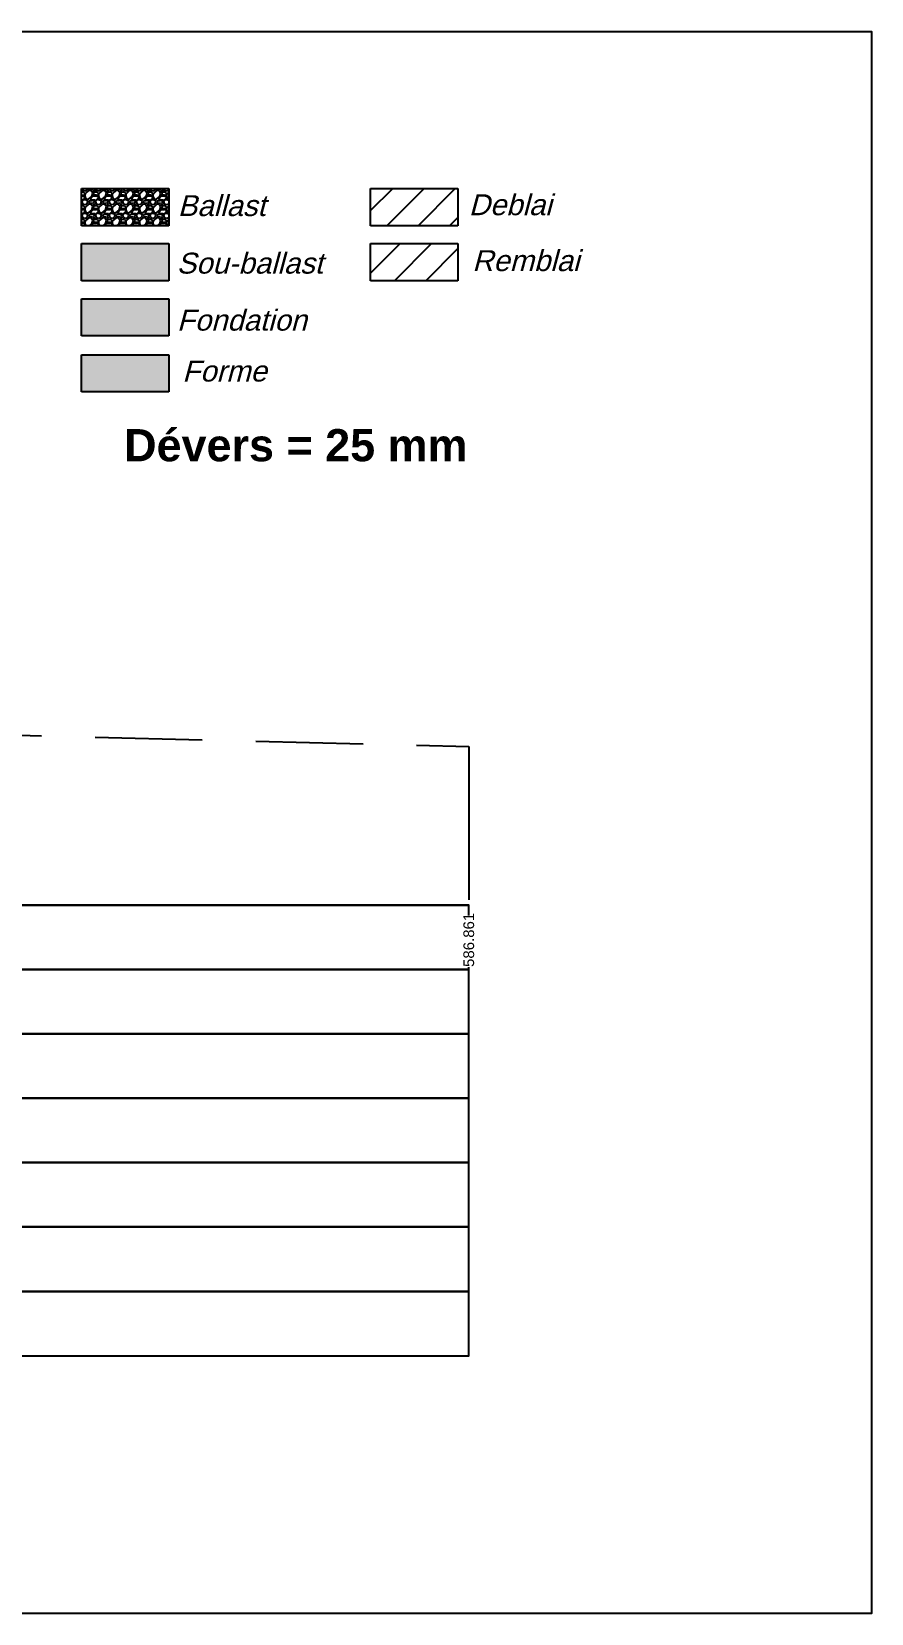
# Model space of a CAD drawing. Header units: millimetres. Extents: x 2762 to 3076, y 916 to 3305.
# Drawn here: x 2983.55 to 2999.21, y 927.48 to 956.98 of the extents above; entities that cross this region are included whole.
import ezdxf

# ---------------------------------------------------------------- set-up
doc = ezdxf.new("R2010")
doc.units = ezdxf.units.MM
doc.header["$LTSCALE"] = 2
doc.linetypes.add('CACHE', pattern=[9.525, 6.35, -3.175])
doc.linetypes.add('DASHED', pattern=[0.75, 0.5, -0.25])
doc.layers.add('C-ANNO-TABL-TEXT', color=150, linetype='Continuous')
doc.styles.add('ARIAL', font='arial.ttf')
doc.styles.add('C3D_Profil_Travers', font='romans.shx')
doc.styles.get("Standard").update_dxf_attribs({"font": 'arial.ttf'})

msp = doc.modelspace()

# ---------------------------------------------------------------- hatches: boundary and pattern name
h = msp.add_hatch(color=11)
h.dxf.hatch_style = 1
h.paths.add_polyline_path([(2986.106, 953.024), (2984.48, 953.024), (2984.48, 952.332), (2986.106, 952.332)])
h = msp.add_hatch(color=30)
h.dxf.hatch_style = 1
h.paths.add_polyline_path([(2986.106, 951.996), (2984.48, 951.996), (2984.48, 951.304), (2986.106, 951.304)])
h = msp.add_hatch(color=83)
h.dxf.hatch_style = 1
h.paths.add_polyline_path([(2986.106, 950.95), (2984.48, 950.95), (2984.48, 950.259), (2986.106, 950.259)])

# ---------------------------------------------------------------- linework, layer by layer
for p, q in [((2984.48, 954.051), (2986.106, 954.051)), ((2984.48, 953.359), (2984.48, 954.051)), ((2986.106, 954.051), (2986.106, 953.359)), ((2989.873, 954.051), (2991.499, 954.051)), ((2989.873, 953.359), (2989.873, 954.051)), ((2991.499, 954.051), (2991.499, 953.359)), ((2986.106, 953.359), (2984.48, 953.359)), ((2991.499, 953.359), (2989.873, 953.359)), ((2984.48, 953.024), (2986.106, 953.024)), ((2984.48, 952.332), (2984.48, 953.024)), ((2986.106, 953.024), (2986.106, 952.332)), ((2989.873, 953.024), (2991.499, 953.024)), ((2989.873, 952.332), (2989.873, 953.024)), ((2991.499, 953.024), (2991.499, 952.332)), ((2986.106, 952.332), (2984.48, 952.332)), ((2991.499, 952.332), (2989.873, 952.332)), ((2984.48, 951.996), (2986.106, 951.996)), ((2984.48, 951.304), (2984.48, 951.996)), ((2986.106, 951.996), (2986.106, 951.304)), ((2986.106, 951.304), (2984.48, 951.304)), ((2984.48, 950.95), (2986.106, 950.95)), ((2984.48, 950.259), (2984.48, 950.95)), ((2986.106, 950.95), (2986.106, 950.259)), ((2986.106, 950.259), (2984.48, 950.259))]:
    msp.add_line(p, q)
at = {"linetype": 'Continuous'}
for p, q in [((2984.486, 954.051), (2984.499, 954.02)), ((2984.585, 954.02), (2984.596, 954.051)), ((2984.642, 954.025), (2984.618, 954.051)), ((2984.685, 954.031), (2984.627, 954.026)), ((2984.719, 954.051), (2984.701, 954.031)), ((2984.74, 954.051), (2984.753, 954.02)), ((2984.839, 954.02), (2984.85, 954.051)), ((2984.896, 954.025), (2984.872, 954.051)), ((2984.939, 954.031), (2984.881, 954.026)), ((2984.973, 954.051), (2984.955, 954.031)), ((2984.994, 954.051), (2985.007, 954.02)), ((2985.093, 954.02), (2985.104, 954.051)), ((2985.15, 954.025), (2985.126, 954.051)), ((2985.193, 954.031), (2985.135, 954.026)), ((2985.227, 954.051), (2985.209, 954.031)), ((2985.248, 954.051), (2985.261, 954.02)), ((2985.347, 954.02), (2985.358, 954.051)), ((2985.404, 954.025), (2985.38, 954.051)), ((2985.447, 954.031), (2985.389, 954.026)), ((2985.481, 954.051), (2985.463, 954.031)), ((2985.502, 954.051), (2985.515, 954.02)), ((2985.601, 954.02), (2985.612, 954.051)), ((2985.658, 954.025), (2985.634, 954.051)), ((2985.701, 954.031), (2985.643, 954.026)), ((2985.735, 954.051), (2985.717, 954.031)), ((2985.756, 954.051), (2985.769, 954.02)), ((2985.855, 954.02), (2985.866, 954.051)), ((2985.912, 954.025), (2985.888, 954.051)), ((2985.955, 954.031), (2985.897, 954.026)), ((2985.989, 954.051), (2985.971, 954.031)), ((2986.01, 954.051), (2986.023, 954.02)), ((2984.483, 954.005), (2984.48, 954.006)), ((2984.48, 954.003), (2984.483, 954.005)), ((2984.52, 953.976), (2984.48, 953.982)), ((2984.48, 953.937), (2984.53, 953.931)), ((2984.48, 953.916), (2984.506, 953.916)), ((2984.532, 953.852), (2984.48, 953.824)), ((2984.483, 953.751), (2984.48, 953.752)), ((2984.48, 953.749), (2984.483, 953.751)), ((2984.484, 953.802), (2984.499, 953.766)), ((2984.485, 953.802), (2984.501, 953.837)), ((2984.498, 954.02), (2984.541, 954.008)), ((2984.498, 953.766), (2984.541, 953.754)), ((2984.501, 953.838), (2984.542, 953.851)), ((2984.505, 953.918), (2984.539, 953.895)), ((2984.543, 953.96), (2984.522, 953.978)), ((2984.529, 953.921), (2984.542, 953.944)), ((2984.539, 953.893), (2984.529, 953.858)), ((2984.541, 954.008), (2984.585, 954.021)), ((2984.541, 953.849), (2984.582, 953.834)), ((2984.541, 953.754), (2984.585, 953.767)), ((2984.544, 953.962), (2984.542, 953.908)), ((2984.542, 953.944), (2984.542, 953.959)), ((2984.542, 953.909), (2984.562, 953.86)), ((2984.609, 954.008), (2984.55, 953.955)), ((2984.609, 953.754), (2984.55, 953.701)), ((2984.562, 953.858), (2984.615, 953.855)), ((2984.581, 953.835), (2984.596, 953.802)), ((2984.585, 953.766), (2984.598, 953.802)), ((2984.662, 954.008), (2984.601, 954.013)), ((2984.662, 953.754), (2984.601, 953.759)), ((2984.642, 953.771), (2984.614, 953.802)), ((2984.615, 953.858), (2984.671, 953.901)), ((2984.615, 953.802), (2984.623, 953.822)), ((2984.671, 953.822), (2984.623, 953.816)), ((2984.685, 953.777), (2984.627, 953.772)), ((2984.649, 953.865), (2984.694, 953.916)), ((2984.668, 953.836), (2984.65, 953.866)), ((2984.689, 953.963), (2984.661, 954.009)), ((2984.689, 953.709), (2984.661, 953.755)), ((2984.73, 953.832), (2984.666, 953.837)), ((2984.671, 953.901), (2984.691, 953.964)), ((2984.722, 953.814), (2984.671, 953.827)), ((2984.688, 954.008), (2984.698, 953.982)), ((2984.688, 953.754), (2984.698, 953.728)), ((2984.707, 954.016), (2984.689, 954.008)), ((2984.707, 953.762), (2984.689, 953.754)), ((2984.694, 953.916), (2984.76, 953.916)), ((2984.699, 953.982), (2984.737, 954.005)), ((2984.724, 953.985), (2984.699, 953.959)), ((2984.699, 953.959), (2984.719, 953.929)), ((2984.699, 953.728), (2984.737, 953.751)), ((2984.724, 953.802), (2984.701, 953.777)), ((2984.737, 954.005), (2984.706, 954.015)), ((2984.737, 953.751), (2984.706, 953.761)), ((2984.72, 953.938), (2984.784, 953.931)), ((2984.724, 953.802), (2984.722, 953.814)), ((2984.774, 953.976), (2984.724, 953.984)), ((2984.786, 953.852), (2984.733, 953.824)), ((2984.738, 953.802), (2984.753, 953.766)), ((2984.739, 953.802), (2984.755, 953.837)), ((2984.752, 954.02), (2984.795, 954.008)), ((2984.752, 953.766), (2984.795, 953.754)), ((2984.755, 953.838), (2984.796, 953.851)), ((2984.759, 953.918), (2984.793, 953.895)), ((2984.797, 953.96), (2984.776, 953.978)), ((2984.783, 953.921), (2984.796, 953.944)), ((2984.793, 953.893), (2984.783, 953.858)), ((2984.795, 954.008), (2984.839, 954.021)), ((2984.795, 953.849), (2984.836, 953.834)), ((2984.795, 953.754), (2984.839, 953.767)), ((2984.798, 953.962), (2984.796, 953.908)), ((2984.796, 953.944), (2984.796, 953.959)), ((2984.796, 953.909), (2984.816, 953.86)), ((2984.863, 954.008), (2984.804, 953.955)), ((2984.863, 953.754), (2984.804, 953.701)), ((2984.816, 953.858), (2984.869, 953.855)), ((2984.835, 953.835), (2984.85, 953.802)), ((2984.839, 953.766), (2984.852, 953.802)), ((2984.916, 954.008), (2984.855, 954.013)), ((2984.916, 953.754), (2984.855, 953.759)), ((2984.896, 953.771), (2984.868, 953.802)), ((2984.869, 953.858), (2984.925, 953.901)), ((2984.869, 953.802), (2984.877, 953.822)), ((2984.925, 953.822), (2984.877, 953.816)), ((2984.939, 953.777), (2984.881, 953.772)), ((2984.903, 953.865), (2984.948, 953.916)), ((2984.922, 953.836), (2984.904, 953.866)), ((2984.943, 953.963), (2984.915, 954.009)), ((2984.943, 953.709), (2984.915, 953.755)), ((2984.984, 953.832), (2984.92, 953.837)), ((2984.925, 953.901), (2984.945, 953.964)), ((2984.976, 953.814), (2984.925, 953.827)), ((2984.942, 954.008), (2984.952, 953.982)), ((2984.942, 953.754), (2984.952, 953.728)), ((2984.961, 954.016), (2984.943, 954.008)), ((2984.961, 953.762), (2984.943, 953.754)), ((2984.948, 953.916), (2985.014, 953.916)), ((2984.953, 953.982), (2984.991, 954.005)), ((2984.978, 953.985), (2984.953, 953.959)), ((2984.953, 953.959), (2984.973, 953.929)), ((2984.953, 953.728), (2984.991, 953.751)), ((2984.978, 953.802), (2984.955, 953.777)), ((2984.991, 954.005), (2984.96, 954.015)), ((2984.991, 953.751), (2984.96, 953.761)), ((2984.974, 953.938), (2985.038, 953.931)), ((2984.978, 953.802), (2984.976, 953.814)), ((2985.028, 953.976), (2984.978, 953.984)), ((2985.04, 953.852), (2984.987, 953.824)), ((2984.992, 953.802), (2985.007, 953.766)), ((2984.993, 953.802), (2985.009, 953.837)), ((2985.006, 954.02), (2985.049, 954.008)), ((2985.006, 953.766), (2985.049, 953.754)), ((2985.009, 953.838), (2985.05, 953.851)), ((2985.013, 953.918), (2985.047, 953.895)), ((2985.051, 953.96), (2985.03, 953.978)), ((2985.037, 953.921), (2985.05, 953.944)), ((2985.047, 953.893), (2985.037, 953.858)), ((2985.049, 954.008), (2985.093, 954.021)), ((2985.049, 953.849), (2985.09, 953.834)), ((2985.049, 953.754), (2985.093, 953.767)), ((2985.052, 953.962), (2985.05, 953.908)), ((2985.05, 953.944), (2985.05, 953.959)), ((2985.05, 953.909), (2985.07, 953.86)), ((2985.117, 954.008), (2985.058, 953.955)), ((2985.117, 953.754), (2985.058, 953.701)), ((2985.07, 953.858), (2985.123, 953.855)), ((2985.089, 953.835), (2985.104, 953.802)), ((2985.093, 953.766), (2985.106, 953.802)), ((2985.17, 954.008), (2985.109, 954.013)), ((2985.17, 953.754), (2985.109, 953.759)), ((2985.15, 953.771), (2985.122, 953.802)), ((2985.123, 953.858), (2985.179, 953.901)), ((2985.123, 953.802), (2985.131, 953.822)), ((2985.179, 953.822), (2985.131, 953.816)), ((2985.193, 953.777), (2985.135, 953.772)), ((2985.157, 953.865), (2985.202, 953.916)), ((2985.176, 953.836), (2985.158, 953.866)), ((2985.197, 953.963), (2985.169, 954.009)), ((2985.197, 953.709), (2985.169, 953.755)), ((2985.238, 953.832), (2985.174, 953.837)), ((2985.179, 953.901), (2985.199, 953.964)), ((2985.23, 953.814), (2985.179, 953.827)), ((2985.196, 954.008), (2985.206, 953.982)), ((2985.196, 953.754), (2985.206, 953.728)), ((2985.215, 954.016), (2985.197, 954.008)), ((2985.215, 953.762), (2985.197, 953.754)), ((2985.202, 953.916), (2985.268, 953.916)), ((2985.207, 953.982), (2985.245, 954.005)), ((2985.232, 953.985), (2985.207, 953.959)), ((2985.207, 953.959), (2985.227, 953.929)), ((2985.207, 953.728), (2985.245, 953.751)), ((2985.232, 953.802), (2985.209, 953.777)), ((2985.245, 954.005), (2985.214, 954.015)), ((2985.245, 953.751), (2985.214, 953.761)), ((2985.228, 953.938), (2985.292, 953.931)), ((2985.232, 953.802), (2985.23, 953.814)), ((2985.282, 953.976), (2985.232, 953.984)), ((2985.294, 953.852), (2985.241, 953.824)), ((2985.246, 953.802), (2985.261, 953.766)), ((2985.247, 953.802), (2985.263, 953.837)), ((2985.26, 954.02), (2985.303, 954.008)), ((2985.26, 953.766), (2985.303, 953.754)), ((2985.263, 953.838), (2985.304, 953.851)), ((2985.267, 953.918), (2985.301, 953.895)), ((2985.305, 953.96), (2985.284, 953.978)), ((2985.291, 953.921), (2985.304, 953.944)), ((2985.301, 953.893), (2985.291, 953.858)), ((2985.303, 954.008), (2985.347, 954.021)), ((2985.303, 953.849), (2985.344, 953.834)), ((2985.303, 953.754), (2985.347, 953.767)), ((2985.306, 953.962), (2985.304, 953.908)), ((2985.304, 953.944), (2985.304, 953.959)), ((2985.304, 953.909), (2985.324, 953.86)), ((2985.371, 954.008), (2985.312, 953.955)), ((2985.371, 953.754), (2985.312, 953.701)), ((2985.324, 953.858), (2985.377, 953.855)), ((2985.343, 953.835), (2985.358, 953.802)), ((2985.347, 953.766), (2985.36, 953.802)), ((2985.424, 954.008), (2985.363, 954.013)), ((2985.424, 953.754), (2985.363, 953.759)), ((2985.404, 953.771), (2985.376, 953.802)), ((2985.377, 953.858), (2985.433, 953.901)), ((2985.377, 953.802), (2985.385, 953.822)), ((2985.433, 953.822), (2985.385, 953.816)), ((2985.447, 953.777), (2985.389, 953.772)), ((2985.411, 953.865), (2985.456, 953.916)), ((2985.43, 953.836), (2985.412, 953.866)), ((2985.451, 953.963), (2985.423, 954.009)), ((2985.451, 953.709), (2985.423, 953.755)), ((2985.492, 953.832), (2985.428, 953.837)), ((2985.433, 953.901), (2985.453, 953.964)), ((2985.484, 953.814), (2985.433, 953.827)), ((2985.45, 954.008), (2985.46, 953.982)), ((2985.45, 953.754), (2985.46, 953.728)), ((2985.469, 954.016), (2985.451, 954.008)), ((2985.469, 953.762), (2985.451, 953.754)), ((2985.456, 953.916), (2985.522, 953.916)), ((2985.461, 953.982), (2985.499, 954.005)), ((2985.486, 953.985), (2985.461, 953.959)), ((2985.461, 953.959), (2985.481, 953.929)), ((2985.461, 953.728), (2985.499, 953.751)), ((2985.486, 953.802), (2985.463, 953.777)), ((2985.499, 954.005), (2985.468, 954.015)), ((2985.499, 953.751), (2985.468, 953.761)), ((2985.482, 953.938), (2985.546, 953.931)), ((2985.486, 953.802), (2985.484, 953.814)), ((2985.536, 953.976), (2985.486, 953.984)), ((2985.548, 953.852), (2985.495, 953.824)), ((2985.5, 953.802), (2985.515, 953.766)), ((2985.501, 953.802), (2985.517, 953.837)), ((2985.514, 954.02), (2985.557, 954.008)), ((2985.514, 953.766), (2985.557, 953.754)), ((2985.517, 953.838), (2985.558, 953.851)), ((2985.521, 953.918), (2985.555, 953.895)), ((2985.559, 953.96), (2985.538, 953.978)), ((2985.545, 953.921), (2985.558, 953.944)), ((2985.555, 953.893), (2985.545, 953.858)), ((2985.557, 954.008), (2985.601, 954.021)), ((2985.557, 953.849), (2985.598, 953.834)), ((2985.557, 953.754), (2985.601, 953.767)), ((2985.56, 953.962), (2985.558, 953.908)), ((2985.558, 953.944), (2985.558, 953.959)), ((2985.558, 953.909), (2985.578, 953.86)), ((2985.625, 954.008), (2985.566, 953.955)), ((2985.625, 953.754), (2985.566, 953.701)), ((2985.578, 953.858), (2985.631, 953.855)), ((2985.597, 953.835), (2985.612, 953.802)), ((2985.601, 953.766), (2985.614, 953.802)), ((2985.678, 954.008), (2985.617, 954.013)), ((2985.678, 953.754), (2985.617, 953.759)), ((2985.658, 953.771), (2985.63, 953.802)), ((2985.631, 953.858), (2985.687, 953.901)), ((2985.631, 953.802), (2985.639, 953.822)), ((2985.687, 953.822), (2985.639, 953.816)), ((2985.701, 953.777), (2985.643, 953.772)), ((2985.665, 953.865), (2985.71, 953.916)), ((2985.684, 953.836), (2985.666, 953.866)), ((2985.705, 953.963), (2985.677, 954.009)), ((2985.705, 953.709), (2985.677, 953.755)), ((2985.746, 953.832), (2985.682, 953.837)), ((2985.687, 953.901), (2985.707, 953.964)), ((2985.738, 953.814), (2985.687, 953.827)), ((2985.704, 954.008), (2985.714, 953.982)), ((2985.704, 953.754), (2985.714, 953.728)), ((2985.723, 954.016), (2985.705, 954.008)), ((2985.723, 953.762), (2985.705, 953.754)), ((2985.71, 953.916), (2985.776, 953.916)), ((2985.715, 953.982), (2985.753, 954.005)), ((2985.74, 953.985), (2985.715, 953.959)), ((2985.715, 953.959), (2985.735, 953.929)), ((2985.715, 953.728), (2985.753, 953.751)), ((2985.74, 953.802), (2985.717, 953.777)), ((2985.753, 954.005), (2985.722, 954.015)), ((2985.753, 953.751), (2985.722, 953.761)), ((2985.736, 953.938), (2985.8, 953.931)), ((2985.74, 953.802), (2985.738, 953.814)), ((2985.79, 953.976), (2985.74, 953.984)), ((2985.802, 953.852), (2985.749, 953.824)), ((2985.754, 953.802), (2985.769, 953.766)), ((2985.755, 953.802), (2985.771, 953.837)), ((2985.768, 954.02), (2985.811, 954.008)), ((2985.768, 953.766), (2985.811, 953.754)), ((2985.771, 953.838), (2985.812, 953.851)), ((2985.775, 953.918), (2985.809, 953.895)), ((2985.813, 953.96), (2985.792, 953.978)), ((2985.799, 953.921), (2985.812, 953.944)), ((2985.809, 953.893), (2985.799, 953.858)), ((2985.811, 954.008), (2985.855, 954.021)), ((2985.811, 953.849), (2985.852, 953.834)), ((2985.811, 953.754), (2985.855, 953.767)), ((2985.814, 953.962), (2985.812, 953.908)), ((2985.812, 953.944), (2985.812, 953.959)), ((2985.812, 953.909), (2985.832, 953.86)), ((2985.879, 954.008), (2985.82, 953.955)), ((2985.879, 953.754), (2985.82, 953.701)), ((2985.832, 953.858), (2985.885, 953.855)), ((2985.851, 953.835), (2985.866, 953.802)), ((2985.855, 953.766), (2985.868, 953.802)), ((2985.932, 954.008), (2985.871, 954.013)), ((2985.932, 953.754), (2985.871, 953.759)), ((2985.912, 953.771), (2985.884, 953.802)), ((2985.885, 953.858), (2985.941, 953.901)), ((2985.885, 953.802), (2985.893, 953.822)), ((2985.941, 953.822), (2985.893, 953.816)), ((2985.955, 953.777), (2985.897, 953.772)), ((2985.919, 953.865), (2985.964, 953.916)), ((2985.938, 953.836), (2985.92, 953.866)), ((2985.959, 953.963), (2985.931, 954.009)), ((2985.959, 953.709), (2985.931, 953.755)), ((2986, 953.832), (2985.936, 953.837)), ((2985.941, 953.901), (2985.961, 953.964)), ((2985.992, 953.814), (2985.941, 953.827)), ((2985.958, 954.008), (2985.968, 953.982)), ((2985.958, 953.754), (2985.968, 953.728)), ((2985.977, 954.016), (2985.959, 954.008)), ((2985.977, 953.762), (2985.959, 953.754)), ((2985.964, 953.916), (2986.03, 953.916)), ((2985.969, 953.982), (2986.007, 954.005)), ((2985.994, 953.985), (2985.969, 953.959)), ((2985.969, 953.959), (2985.989, 953.929)), ((2985.969, 953.728), (2986.007, 953.751)), ((2985.994, 953.802), (2985.971, 953.777)), ((2986.007, 954.005), (2985.976, 954.015)), ((2986.007, 953.751), (2985.976, 953.761)), ((2985.99, 953.938), (2986.054, 953.931)), ((2985.994, 953.802), (2985.992, 953.814)), ((2986.044, 953.976), (2985.994, 953.984)), ((2986.056, 953.852), (2986.003, 953.824)), ((2986.008, 953.802), (2986.023, 953.766)), ((2986.009, 953.802), (2986.025, 953.837)), ((2986.022, 954.02), (2986.065, 954.008)), ((2986.022, 953.766), (2986.065, 953.754)), ((2986.025, 953.838), (2986.066, 953.851)), ((2986.029, 953.918), (2986.063, 953.895)), ((2986.067, 953.96), (2986.046, 953.978)), ((2986.053, 953.921), (2986.066, 953.944)), ((2986.063, 953.893), (2986.053, 953.858)), ((2986.065, 954.008), (2986.106, 954.02)), ((2986.065, 953.849), (2986.106, 953.834)), ((2986.065, 953.754), (2986.106, 953.766)), ((2986.068, 953.962), (2986.066, 953.908)), ((2986.066, 953.944), (2986.066, 953.959)), ((2986.066, 953.909), (2986.086, 953.86)), ((2986.106, 953.984), (2986.074, 953.955)), ((2986.086, 953.858), (2986.106, 953.857)), ((2986.105, 953.835), (2986.106, 953.833)), ((2984.52, 953.722), (2984.48, 953.728)), ((2984.48, 953.683), (2984.53, 953.677)), ((2984.48, 953.662), (2984.506, 953.662)), ((2984.532, 953.598), (2984.48, 953.57)), ((2984.483, 953.497), (2984.48, 953.498)), ((2984.48, 953.495), (2984.483, 953.497)), ((2984.52, 953.468), (2984.48, 953.474)), ((2984.484, 953.548), (2984.499, 953.512)), ((2984.485, 953.548), (2984.501, 953.583)), ((2984.498, 953.512), (2984.541, 953.5)), ((2984.501, 953.584), (2984.542, 953.597)), ((2984.505, 953.664), (2984.539, 953.641)), ((2984.543, 953.706), (2984.522, 953.724)), ((2984.543, 953.452), (2984.522, 953.47)), ((2984.529, 953.667), (2984.542, 953.69)), ((2984.539, 953.639), (2984.529, 953.604)), ((2984.541, 953.595), (2984.582, 953.58)), ((2984.541, 953.5), (2984.585, 953.513)), ((2984.544, 953.708), (2984.542, 953.654)), ((2984.542, 953.69), (2984.542, 953.705)), ((2984.542, 953.655), (2984.562, 953.606)), ((2984.544, 953.454), (2984.542, 953.4)), ((2984.542, 953.436), (2984.542, 953.451)), ((2984.609, 953.5), (2984.55, 953.447)), ((2984.562, 953.604), (2984.615, 953.601)), ((2984.581, 953.581), (2984.596, 953.548)), ((2984.585, 953.512), (2984.598, 953.548)), ((2984.662, 953.5), (2984.601, 953.505)), ((2984.642, 953.517), (2984.614, 953.548)), ((2984.615, 953.604), (2984.671, 953.647)), ((2984.615, 953.548), (2984.623, 953.568)), ((2984.671, 953.568), (2984.623, 953.562)), ((2984.685, 953.523), (2984.627, 953.518)), ((2984.649, 953.611), (2984.694, 953.662)), ((2984.668, 953.582), (2984.65, 953.612)), ((2984.689, 953.455), (2984.661, 953.501)), ((2984.73, 953.578), (2984.666, 953.583)), ((2984.671, 953.647), (2984.691, 953.71)), ((2984.722, 953.56), (2984.671, 953.573)), ((2984.671, 953.393), (2984.691, 953.456)), ((2984.688, 953.5), (2984.698, 953.474)), ((2984.707, 953.508), (2984.689, 953.5)), ((2984.694, 953.662), (2984.76, 953.662)), ((2984.724, 953.731), (2984.699, 953.705)), ((2984.699, 953.705), (2984.719, 953.675)), ((2984.699, 953.474), (2984.737, 953.497)), ((2984.724, 953.477), (2984.699, 953.451)), ((2984.699, 953.451), (2984.719, 953.421)), ((2984.724, 953.548), (2984.701, 953.523)), ((2984.737, 953.497), (2984.706, 953.507)), ((2984.72, 953.684), (2984.784, 953.677)), ((2984.724, 953.548), (2984.722, 953.56)), ((2984.774, 953.722), (2984.724, 953.73)), ((2984.774, 953.468), (2984.724, 953.476)), ((2984.786, 953.598), (2984.733, 953.57)), ((2984.738, 953.548), (2984.753, 953.512)), ((2984.739, 953.548), (2984.755, 953.583)), ((2984.752, 953.512), (2984.795, 953.5)), ((2984.755, 953.584), (2984.796, 953.597)), ((2984.759, 953.664), (2984.793, 953.641)), ((2984.797, 953.706), (2984.776, 953.724)), ((2984.797, 953.452), (2984.776, 953.47)), ((2984.783, 953.667), (2984.796, 953.69)), ((2984.793, 953.639), (2984.783, 953.604)), ((2984.795, 953.595), (2984.836, 953.58)), ((2984.795, 953.5), (2984.839, 953.513)), ((2984.798, 953.708), (2984.796, 953.654)), ((2984.796, 953.69), (2984.796, 953.705)), ((2984.796, 953.655), (2984.816, 953.606)), ((2984.798, 953.454), (2984.796, 953.4)), ((2984.796, 953.436), (2984.796, 953.451)), ((2984.863, 953.5), (2984.804, 953.447)), ((2984.816, 953.604), (2984.869, 953.601)), ((2984.835, 953.581), (2984.85, 953.548)), ((2984.839, 953.512), (2984.852, 953.548)), ((2984.916, 953.5), (2984.855, 953.505)), ((2984.896, 953.517), (2984.868, 953.548)), ((2984.869, 953.604), (2984.925, 953.647)), ((2984.869, 953.548), (2984.877, 953.568)), ((2984.925, 953.568), (2984.877, 953.562)), ((2984.939, 953.523), (2984.881, 953.518)), ((2984.903, 953.611), (2984.948, 953.662)), ((2984.922, 953.582), (2984.904, 953.612)), ((2984.943, 953.455), (2984.915, 953.501)), ((2984.984, 953.578), (2984.92, 953.583)), ((2984.925, 953.647), (2984.945, 953.71)), ((2984.976, 953.56), (2984.925, 953.573)), ((2984.925, 953.393), (2984.945, 953.456)), ((2984.942, 953.5), (2984.952, 953.474)), ((2984.961, 953.508), (2984.943, 953.5)), ((2984.948, 953.662), (2985.014, 953.662)), ((2984.978, 953.731), (2984.953, 953.705)), ((2984.953, 953.705), (2984.973, 953.675)), ((2984.953, 953.474), (2984.991, 953.497)), ((2984.978, 953.477), (2984.953, 953.451)), ((2984.953, 953.451), (2984.973, 953.421)), ((2984.978, 953.548), (2984.955, 953.523)), ((2984.991, 953.497), (2984.96, 953.507)), ((2984.974, 953.684), (2985.038, 953.677)), ((2984.978, 953.548), (2984.976, 953.56)), ((2985.028, 953.722), (2984.978, 953.73)), ((2985.028, 953.468), (2984.978, 953.476)), ((2985.04, 953.598), (2984.987, 953.57)), ((2984.992, 953.548), (2985.007, 953.512)), ((2984.993, 953.548), (2985.009, 953.583)), ((2985.006, 953.512), (2985.049, 953.5)), ((2985.009, 953.584), (2985.05, 953.597)), ((2985.013, 953.664), (2985.047, 953.641)), ((2985.051, 953.706), (2985.03, 953.724)), ((2985.051, 953.452), (2985.03, 953.47)), ((2985.037, 953.667), (2985.05, 953.69)), ((2985.047, 953.639), (2985.037, 953.604)), ((2985.049, 953.595), (2985.09, 953.58)), ((2985.049, 953.5), (2985.093, 953.513)), ((2985.052, 953.708), (2985.05, 953.654)), ((2985.05, 953.69), (2985.05, 953.705)), ((2985.05, 953.655), (2985.07, 953.606)), ((2985.052, 953.454), (2985.05, 953.4)), ((2985.05, 953.436), (2985.05, 953.451)), ((2985.117, 953.5), (2985.058, 953.447)), ((2985.07, 953.604), (2985.123, 953.601)), ((2985.089, 953.581), (2985.104, 953.548)), ((2985.093, 953.512), (2985.106, 953.548)), ((2985.17, 953.5), (2985.109, 953.505)), ((2985.15, 953.517), (2985.122, 953.548)), ((2985.123, 953.604), (2985.179, 953.647)), ((2985.123, 953.548), (2985.131, 953.568)), ((2985.179, 953.568), (2985.131, 953.562)), ((2985.193, 953.523), (2985.135, 953.518)), ((2985.157, 953.611), (2985.202, 953.662)), ((2985.176, 953.582), (2985.158, 953.612)), ((2985.197, 953.455), (2985.169, 953.501)), ((2985.238, 953.578), (2985.174, 953.583)), ((2985.179, 953.647), (2985.199, 953.71)), ((2985.23, 953.56), (2985.179, 953.573)), ((2985.179, 953.393), (2985.199, 953.456)), ((2985.196, 953.5), (2985.206, 953.474)), ((2985.215, 953.508), (2985.197, 953.5)), ((2985.202, 953.662), (2985.268, 953.662)), ((2985.232, 953.731), (2985.207, 953.705)), ((2985.207, 953.705), (2985.227, 953.675)), ((2985.207, 953.474), (2985.245, 953.497)), ((2985.232, 953.477), (2985.207, 953.451)), ((2985.207, 953.451), (2985.227, 953.421)), ((2985.232, 953.548), (2985.209, 953.523)), ((2985.245, 953.497), (2985.214, 953.507)), ((2985.228, 953.684), (2985.292, 953.677)), ((2985.232, 953.548), (2985.23, 953.56)), ((2985.282, 953.722), (2985.232, 953.73)), ((2985.282, 953.468), (2985.232, 953.476)), ((2985.294, 953.598), (2985.241, 953.57)), ((2985.246, 953.548), (2985.261, 953.512)), ((2985.247, 953.548), (2985.263, 953.583)), ((2985.26, 953.512), (2985.303, 953.5)), ((2985.263, 953.584), (2985.304, 953.597)), ((2985.267, 953.664), (2985.301, 953.641)), ((2985.305, 953.706), (2985.284, 953.724)), ((2985.305, 953.452), (2985.284, 953.47)), ((2985.291, 953.667), (2985.304, 953.69)), ((2985.301, 953.639), (2985.291, 953.604)), ((2985.303, 953.595), (2985.344, 953.58)), ((2985.303, 953.5), (2985.347, 953.513)), ((2985.306, 953.708), (2985.304, 953.654)), ((2985.304, 953.69), (2985.304, 953.705)), ((2985.304, 953.655), (2985.324, 953.606)), ((2985.306, 953.454), (2985.304, 953.4)), ((2985.304, 953.436), (2985.304, 953.451)), ((2985.371, 953.5), (2985.312, 953.447)), ((2985.324, 953.604), (2985.377, 953.601)), ((2985.343, 953.581), (2985.358, 953.548)), ((2985.347, 953.512), (2985.36, 953.548)), ((2985.424, 953.5), (2985.363, 953.505)), ((2985.404, 953.517), (2985.376, 953.548)), ((2985.377, 953.604), (2985.433, 953.647)), ((2985.377, 953.548), (2985.385, 953.568)), ((2985.433, 953.568), (2985.385, 953.562)), ((2985.447, 953.523), (2985.389, 953.518)), ((2985.411, 953.611), (2985.456, 953.662)), ((2985.43, 953.582), (2985.412, 953.612)), ((2985.451, 953.455), (2985.423, 953.501)), ((2985.492, 953.578), (2985.428, 953.583)), ((2985.433, 953.647), (2985.453, 953.71)), ((2985.484, 953.56), (2985.433, 953.573)), ((2985.433, 953.393), (2985.453, 953.456)), ((2985.45, 953.5), (2985.46, 953.474)), ((2985.469, 953.508), (2985.451, 953.5)), ((2985.456, 953.662), (2985.522, 953.662)), ((2985.486, 953.731), (2985.461, 953.705)), ((2985.461, 953.705), (2985.481, 953.675)), ((2985.461, 953.474), (2985.499, 953.497)), ((2985.486, 953.477), (2985.461, 953.451)), ((2985.461, 953.451), (2985.481, 953.421)), ((2985.486, 953.548), (2985.463, 953.523)), ((2985.499, 953.497), (2985.468, 953.507)), ((2985.482, 953.684), (2985.546, 953.677)), ((2985.486, 953.548), (2985.484, 953.56)), ((2985.536, 953.722), (2985.486, 953.73)), ((2985.536, 953.468), (2985.486, 953.476)), ((2985.548, 953.598), (2985.495, 953.57)), ((2985.5, 953.548), (2985.515, 953.512)), ((2985.501, 953.548), (2985.517, 953.583)), ((2985.514, 953.512), (2985.557, 953.5)), ((2985.517, 953.584), (2985.558, 953.597)), ((2985.521, 953.664), (2985.555, 953.641)), ((2985.559, 953.706), (2985.538, 953.724)), ((2985.559, 953.452), (2985.538, 953.47)), ((2985.545, 953.667), (2985.558, 953.69)), ((2985.555, 953.639), (2985.545, 953.604)), ((2985.557, 953.595), (2985.598, 953.58)), ((2985.557, 953.5), (2985.601, 953.513)), ((2985.56, 953.708), (2985.558, 953.654)), ((2985.558, 953.69), (2985.558, 953.705)), ((2985.558, 953.655), (2985.578, 953.606)), ((2985.56, 953.454), (2985.558, 953.4)), ((2985.558, 953.436), (2985.558, 953.451)), ((2985.625, 953.5), (2985.566, 953.447)), ((2985.578, 953.604), (2985.631, 953.601)), ((2985.597, 953.581), (2985.612, 953.548)), ((2985.601, 953.512), (2985.614, 953.548)), ((2985.678, 953.5), (2985.617, 953.505)), ((2985.658, 953.517), (2985.63, 953.548)), ((2985.631, 953.604), (2985.687, 953.647)), ((2985.631, 953.548), (2985.639, 953.568)), ((2985.687, 953.568), (2985.639, 953.562)), ((2985.701, 953.523), (2985.643, 953.518)), ((2985.665, 953.611), (2985.71, 953.662)), ((2985.684, 953.582), (2985.666, 953.612)), ((2985.705, 953.455), (2985.677, 953.501)), ((2985.746, 953.578), (2985.682, 953.583)), ((2985.687, 953.647), (2985.707, 953.71)), ((2985.738, 953.56), (2985.687, 953.573)), ((2985.687, 953.393), (2985.707, 953.456)), ((2985.704, 953.5), (2985.714, 953.474)), ((2985.723, 953.508), (2985.705, 953.5)), ((2985.71, 953.662), (2985.776, 953.662)), ((2985.74, 953.731), (2985.715, 953.705)), ((2985.715, 953.705), (2985.735, 953.675)), ((2985.715, 953.474), (2985.753, 953.497)), ((2985.74, 953.477), (2985.715, 953.451)), ((2985.715, 953.451), (2985.735, 953.421)), ((2985.74, 953.548), (2985.717, 953.523)), ((2985.753, 953.497), (2985.722, 953.507)), ((2985.736, 953.684), (2985.8, 953.677)), ((2985.74, 953.548), (2985.738, 953.56)), ((2985.79, 953.722), (2985.74, 953.73)), ((2985.79, 953.468), (2985.74, 953.476)), ((2985.802, 953.598), (2985.749, 953.57)), ((2985.754, 953.548), (2985.769, 953.512)), ((2985.755, 953.548), (2985.771, 953.583)), ((2985.768, 953.512), (2985.811, 953.5)), ((2985.771, 953.584), (2985.812, 953.597)), ((2985.775, 953.664), (2985.809, 953.641)), ((2985.813, 953.706), (2985.792, 953.724)), ((2985.813, 953.452), (2985.792, 953.47)), ((2985.799, 953.667), (2985.812, 953.69)), ((2985.809, 953.639), (2985.799, 953.604)), ((2985.811, 953.595), (2985.852, 953.58)), ((2985.811, 953.5), (2985.855, 953.513)), ((2985.814, 953.708), (2985.812, 953.654)), ((2985.812, 953.69), (2985.812, 953.705)), ((2985.812, 953.655), (2985.832, 953.606)), ((2985.814, 953.454), (2985.812, 953.4)), ((2985.812, 953.436), (2985.812, 953.451)), ((2985.879, 953.5), (2985.82, 953.447)), ((2985.832, 953.604), (2985.885, 953.601)), ((2985.851, 953.581), (2985.866, 953.548)), ((2985.855, 953.512), (2985.868, 953.548)), ((2985.932, 953.5), (2985.871, 953.505)), ((2985.912, 953.517), (2985.884, 953.548)), ((2985.885, 953.604), (2985.941, 953.647)), ((2985.885, 953.548), (2985.893, 953.568)), ((2985.941, 953.568), (2985.893, 953.562)), ((2985.955, 953.523), (2985.897, 953.518)), ((2985.919, 953.611), (2985.964, 953.662)), ((2985.938, 953.582), (2985.92, 953.612)), ((2985.959, 953.455), (2985.931, 953.501)), ((2986, 953.578), (2985.936, 953.583)), ((2985.941, 953.647), (2985.961, 953.71)), ((2985.992, 953.56), (2985.941, 953.573)), ((2985.941, 953.393), (2985.961, 953.456)), ((2985.958, 953.5), (2985.968, 953.474)), ((2985.977, 953.508), (2985.959, 953.5)), ((2985.964, 953.662), (2986.03, 953.662)), ((2985.994, 953.731), (2985.969, 953.705)), ((2985.969, 953.705), (2985.989, 953.675)), ((2985.969, 953.474), (2986.007, 953.497)), ((2985.994, 953.477), (2985.969, 953.451)), ((2985.969, 953.451), (2985.989, 953.421)), ((2985.994, 953.548), (2985.971, 953.523)), ((2986.007, 953.497), (2985.976, 953.507)), ((2985.99, 953.684), (2986.054, 953.677)), ((2985.994, 953.548), (2985.992, 953.56)), ((2986.044, 953.722), (2985.994, 953.73)), ((2986.044, 953.468), (2985.994, 953.476)), ((2986.056, 953.598), (2986.003, 953.57)), ((2986.008, 953.548), (2986.023, 953.512)), ((2986.009, 953.548), (2986.025, 953.583)), ((2986.022, 953.512), (2986.065, 953.5)), ((2986.025, 953.584), (2986.066, 953.597)), ((2986.029, 953.664), (2986.063, 953.641)), ((2986.067, 953.706), (2986.046, 953.724)), ((2986.067, 953.452), (2986.046, 953.47)), ((2986.053, 953.667), (2986.066, 953.69)), ((2986.063, 953.639), (2986.053, 953.604)), ((2986.065, 953.595), (2986.106, 953.58)), ((2986.065, 953.5), (2986.106, 953.512)), ((2986.068, 953.708), (2986.066, 953.654)), ((2986.066, 953.69), (2986.066, 953.705)), ((2986.066, 953.655), (2986.086, 953.606)), ((2986.068, 953.454), (2986.066, 953.4)), ((2986.066, 953.436), (2986.066, 953.451)), ((2986.106, 953.73), (2986.074, 953.701)), ((2986.106, 953.476), (2986.074, 953.447)), ((2986.086, 953.604), (2986.106, 953.603)), ((2986.105, 953.581), (2986.106, 953.579)), ((2984.48, 953.429), (2984.53, 953.423)), ((2984.48, 953.408), (2984.506, 953.408)), ((2984.505, 953.41), (2984.539, 953.387)), ((2984.529, 953.413), (2984.542, 953.436)), ((2984.539, 953.385), (2984.531, 953.359)), ((2984.542, 953.401), (2984.56, 953.359)), ((2984.627, 953.359), (2984.671, 953.393)), ((2984.65, 953.359), (2984.694, 953.408)), ((2984.694, 953.408), (2984.76, 953.408)), ((2984.72, 953.43), (2984.784, 953.423)), ((2984.759, 953.41), (2984.793, 953.387)), ((2984.783, 953.413), (2984.796, 953.436)), ((2984.793, 953.385), (2984.785, 953.359)), ((2984.796, 953.401), (2984.814, 953.359)), ((2984.881, 953.359), (2984.925, 953.393)), ((2984.904, 953.359), (2984.948, 953.408)), ((2984.948, 953.408), (2985.014, 953.408)), ((2984.974, 953.43), (2985.038, 953.423)), ((2985.013, 953.41), (2985.047, 953.387)), ((2985.037, 953.413), (2985.05, 953.436)), ((2985.047, 953.385), (2985.039, 953.359)), ((2985.05, 953.401), (2985.068, 953.359)), ((2985.135, 953.359), (2985.179, 953.393)), ((2985.158, 953.359), (2985.202, 953.408)), ((2985.202, 953.408), (2985.268, 953.408)), ((2985.228, 953.43), (2985.292, 953.423)), ((2985.267, 953.41), (2985.301, 953.387)), ((2985.291, 953.413), (2985.304, 953.436)), ((2985.301, 953.385), (2985.293, 953.359)), ((2985.304, 953.401), (2985.322, 953.359)), ((2985.389, 953.359), (2985.433, 953.393)), ((2985.412, 953.359), (2985.456, 953.408)), ((2985.456, 953.408), (2985.522, 953.408)), ((2985.482, 953.43), (2985.546, 953.423)), ((2985.521, 953.41), (2985.555, 953.387)), ((2985.545, 953.413), (2985.558, 953.436)), ((2985.555, 953.385), (2985.547, 953.359)), ((2985.558, 953.401), (2985.576, 953.359)), ((2985.643, 953.359), (2985.687, 953.393)), ((2985.666, 953.359), (2985.71, 953.408)), ((2985.71, 953.408), (2985.776, 953.408)), ((2985.736, 953.43), (2985.8, 953.423)), ((2985.775, 953.41), (2985.809, 953.387)), ((2985.799, 953.413), (2985.812, 953.436)), ((2985.809, 953.385), (2985.801, 953.359)), ((2985.812, 953.401), (2985.83, 953.359)), ((2985.897, 953.359), (2985.941, 953.393)), ((2985.92, 953.359), (2985.964, 953.408)), ((2985.964, 953.408), (2986.03, 953.408)), ((2985.99, 953.43), (2986.054, 953.423)), ((2986.029, 953.41), (2986.063, 953.387)), ((2986.053, 953.413), (2986.066, 953.436)), ((2986.063, 953.385), (2986.055, 953.359)), ((2986.066, 953.401), (2986.084, 953.359))]:
    msp.add_line(p, q, dxfattribs=at)
at = {"color": 1, "linetype": 'Continuous'}
for p, q in [((2989.873, 953.639), (2990.285, 954.051)), ((2990.177, 953.359), (2990.869, 954.051)), ((2990.761, 953.359), (2991.452, 954.051)), ((2991.344, 953.359), (2991.499, 953.514))]:
    msp.add_line(p, q, dxfattribs=at)
at = {"color": 3, "linetype": 'Continuous'}
for p, q in [((2989.873, 952.471), (2990.425, 953.024)), ((2990.317, 952.332), (2991.009, 953.024)), ((2990.901, 952.332), (2991.499, 952.931)), ((2991.484, 952.332), (2991.499, 952.347))]:
    msp.add_line(p, q, dxfattribs=at)
at = {"color": 105, "linetype": 'DASHED', "lineweight": -3, "ltscale": 2}
msp.add_line((2975.736, 944.05), (2991.705, 943.645), dxfattribs=at)
at = {"color": 98, "linetype": 'CACHE', "lineweight": -3}
msp.add_line((2991.705, 943.645), (2991.705, 940.784), dxfattribs=at)
at = {"color": 7, "linetype": 'Continuous', "lineweight": -3}
msp.add_line((2957.704, 940.684), (2991.706, 940.684), dxfattribs=at)
for points in [[(2957.704, 939.484), (2991.706, 939.484), (2991.706, 940.684), (2957.704, 940.684)], [(2957.704, 938.284), (2991.706, 938.284), (2991.706, 939.484), (2957.704, 939.484)], [(2957.704, 937.084), (2991.706, 937.084), (2991.706, 938.284), (2957.704, 938.284)], [(2957.704, 935.884), (2991.706, 935.884), (2991.706, 937.084), (2957.704, 937.084)], [(2957.704, 934.684), (2991.706, 934.684), (2991.706, 935.884), (2957.704, 935.884)], [(2957.704, 933.484), (2991.706, 933.484), (2991.706, 934.684), (2957.704, 934.684)], [(2957.704, 932.284), (2991.706, 932.284), (2991.706, 933.484), (2957.704, 933.484)]]:
    msp.add_3dface(points, dxfattribs=at)

# ---------------------------------------------------------------- texts
at = {"insert": (2985.274, 949.565), "char_height": 0.6, "attachment_point": 1}
msp.add_mtext_dynamic_manual_height_columns('{\\fArial|b1|i0|c0|p34;Dévers = 25 mm}', width=8.82587, gutter_width=1.25, heights=[0], dxfattribs=at)
at = {"layer": 'C-ANNO-TABL-TEXT', "color": 7, "style": 'ARIAL', "oblique": 15}
for s, p in [('Ballast', (2986.274, 953.538)), ('Deblai', (2991.704, 953.554)), ('Sou-ballast', (2986.254, 952.465)), ('Remblai', (2991.768, 952.512)), ('Fondation', (2986.259, 951.402)), ('Forme', (2986.359, 950.452))]:
    msp.add_text(s, height=0.39, dxfattribs=at).set_placement(p)

# ---------------------------------------------------------------- next in the draw order: texts
at = {"color": 7, "linetype": 'Continuous', "lineweight": -3, "insert": (2991.705, 939.534), "char_height": 0.2, "width": 0.95654, "attachment_point": 4, "rotation": 90, "style": 'C3D_Profil_Travers', "bg_fill": 3, "box_fill_scale": 1.000375, "bg_fill_color": 256, "bg_fill_true_color": 13158600, "bg_fill_transparency": 0}
msp.add_mtext('{\\fArial|b0|i0|c0|p34;586.861}', dxfattribs=at)

# ---------------------------------------------------------------- next in the draw order: linework, layer by layer
msp.add_lwpolyline([(2950.215, 956.978), (2999.215, 956.978), (2999.215, 927.478), (2950.215, 927.478)], close=True)

doc.saveas('drawing.dxf')
